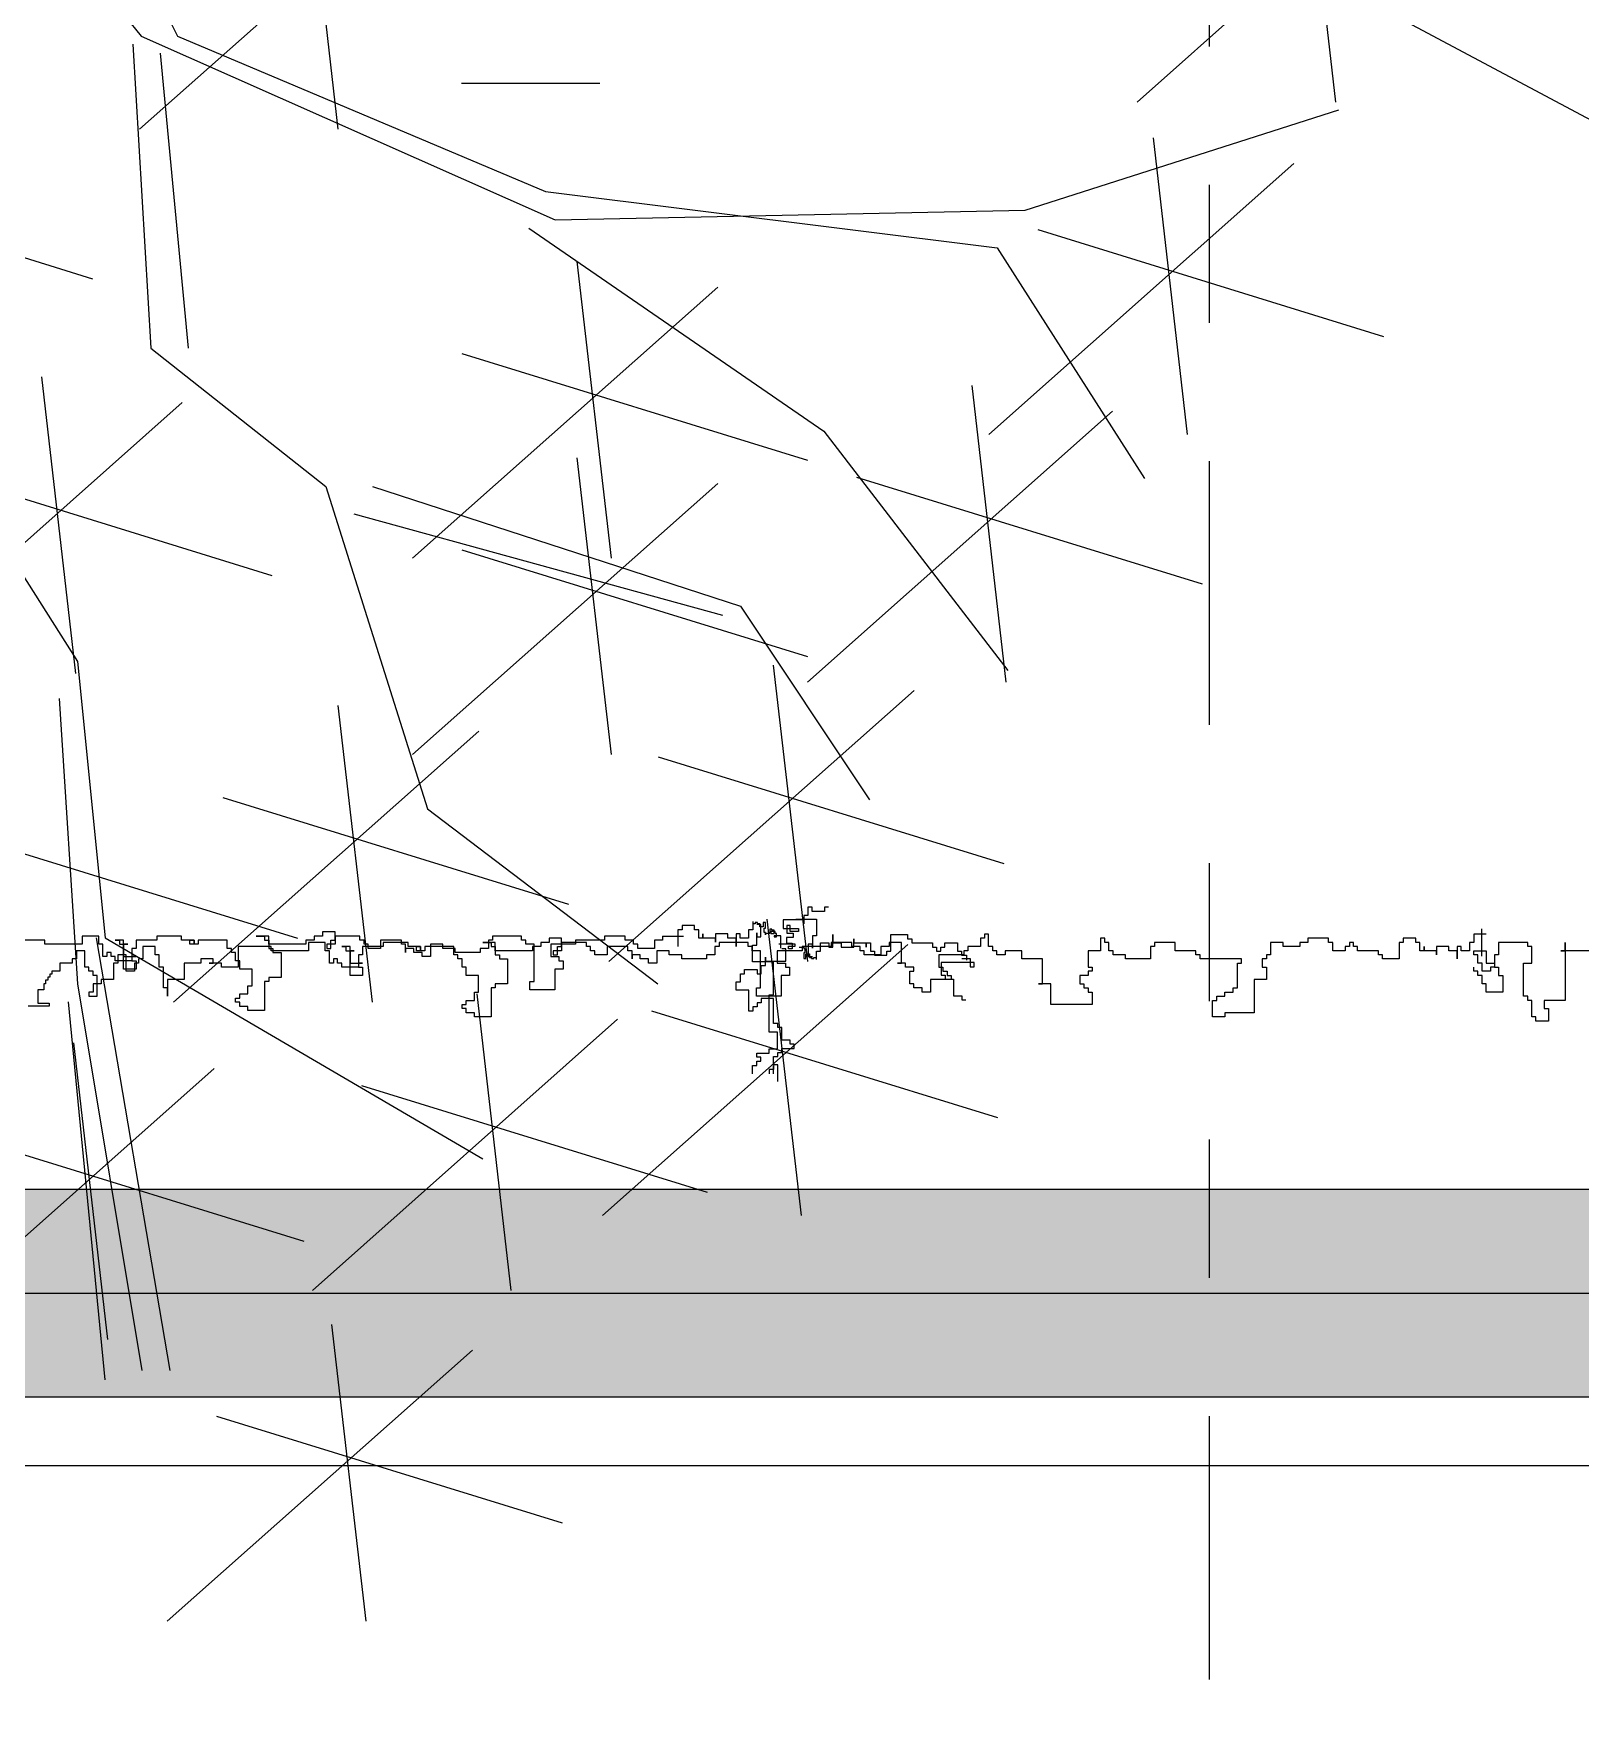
# Model space of a CAD drawing. Header units: metres. Extents: x -54 to 264, y -14 to 31.
# Drawn here: x 29.946 to 31.064, y -0.184 to 1.036 of the extents above; entities that cross this region are included whole.
import ezdxf
from ezdxf.enums import TextEntityAlignment as Align

# ---------------------------------------------------------------- set-up
doc = ezdxf.new("R2010")
doc.units = ezdxf.units.M
doc.header["$LTSCALE"] = 0.001
for name, pattern in [('CENTERX2', [101.6, 63.5, -12.7, 12.7, -12.7]), ('DIVIDEX2', [63.5, 25.4, -12.7, 0, -12.7, 0, -12.7]), ('HIDDENX2', [19.05, 12.7, -6.35])]:
    doc.linetypes.add(name, pattern=pattern)
doc.layers.get('0').update_dxf_attribs({"lineweight": 13, "true_color": 0x000000})
for name, color, linetype, lineweight, true_color in [('Jach-Anotaciones-Hatch-Lum100%', 7, 'Continuous', 13, 0x000000), ('Jach-Anotaciones-Hatch-Lum50%', 9, 'Continuous', 13, 0x808080), ('JACH-Anotaciones-Lineas-CORTE', 7, 'DIVIDEX2', 18, 0x000000), ('JACH-Anotaciones-Lineas-CORTE @ 0.075', 7, 'DIVIDEX2', 18, 0x000000), ('JACH-Anotaciones-Lineas-EJES', 7, 'CENTERX2', 9, 0x666666), ('JACH-Arq-Lineas-Piso', 7, 'Continuous', 13, 0x1a1a1a), ('JACH-Arq-Lineas-Proyeccion', 250, 'HIDDENX2', 13, 0x333333), ('JACH-ArqPaisaje-Vegetación', 7, 'Continuous', 13, 0x999999)]:
    doc.layers.add(name, color=color, linetype=linetype, lineweight=lineweight, true_color=true_color)
doc.styles.add('01c-Arial-JACH(3mm)', font='arial.ttf', dxfattribs={"height": 3})

# ---------------------------------------------------------------- blocks, each defined once
blk = doc.blocks.new('A$C686239C3')
at = {"linetype": 'Continuous'}
for p, q in [((0.0423, 3.4456), (0.0423, 3.4496)), ((0.0423, 3.4496), (0.0463, 3.4496)), ((0.0463, 3.4496), (0.0463, 3.4544)), ((0.0463, 3.4544), (0.0509, 3.4544)), ((0.0493, 3.4579), (0.0573, 3.4579)), ((0.0493, 3.4499), (0.0493, 3.4579)), ((0.0533, 3.4619), (0.0533, 3.4299)), ((0.0573, 3.4619), (0.0533, 3.4619)), ((0.0573, 3.4579), (0.0573, 3.4619)), ((0.0853, 3.4499), (0.0893, 3.4499)), ((0.0853, 3.4419), (0.0853, 3.4499)), ((0.0893, 3.4499), (0.0893, 3.4539)), ((0.0343, 3.4336), (0.0343, 3.4456)), ((0.0343, 3.4456), (0.0423, 3.4456)), ((0.0383, 3.4336), (0.0343, 3.4336)), ((0.0383, 3.4296), (0.0383, 3.4336)), ((0.0653, 3.4299), (0.0653, 3.4339)), ((0.0653, 3.4339), (0.0693, 3.4339)), ((0.0693, 3.4419), (0.0853, 3.4419)), ((0.0693, 3.4339), (0.0693, 3.4419)), ((0.0343, 3.4016), (0.0343, 3.4216)), ((0.0343, 3.4216), (0.0383, 3.4216)), ((0.0423, 3.4296), (0.0383, 3.4296)), ((0.0383, 3.4216), (0.0383, 3.4256)), ((0.0383, 3.4256), (0.0423, 3.4256)), ((0.0423, 3.4256), (0.0423, 3.4296)), ((0.0533, 3.4299), (0.0653, 3.4299)), ((0.0303, 3.3976), (0.0303, 3.4016)), ((0.0303, 3.4016), (0.0343, 3.4016)), ((0.0263, 3.3816), (0.0263, 3.3976)), ((0.0263, 3.3976), (0.0303, 3.3976)), ((0.0423, 3.3816), (0.0263, 3.3816)), ((0.0423, 3.3776), (0.0423, 3.3816)), ((0.0463, 3.3776), (0.0423, 3.3776)), ((0.0463, 3.3656), (0.0463, 3.3776)), ((0.0343, 3.3577), (0.0343, 3.3617)), ((0.0343, 3.3617), (0.0423, 3.3617)), ((0.0343, 3.3457), (0.0343, 3.3577)), ((0.0343, 3.3577), (0.0383, 3.3577)), ((0.0383, 3.3577), (0.0343, 3.3577)), ((0.0423, 3.3617), (0.0423, 3.3656)), ((0.0423, 3.3656), (0.0463, 3.3656)), ((0.0383, 3.3457), (0.0303, 3.3457)), ((0.0303, 3.3457), (0.0343, 3.3457)), ((0.0343, 3.3257), (0.0343, 3.3337)), ((0.0343, 3.3337), (0.0383, 3.3337)), ((0.0383, 3.3337), (0.0383, 3.3457)), ((0, 3.3215), (0, 3.3175)), ((0, 3.3175), (0.004, 3.3175)), ((0.004, 3.3175), (0.004, 3.3055)), ((0.0383, 3.3257), (0.0263, 3.3257)), ((0.0263, 3.3257), (0.0343, 3.3257)), ((0.0343, 3.3137), (0.0343, 3.3217)), ((0.0343, 3.3217), (0.0383, 3.3217)), ((0.0383, 3.3217), (0.0383, 3.3257)), ((0, 3.3055), (0, 3.3015)), ((0.004, 3.3055), (0, 3.3055)), ((0, 3.3015), (0.008, 3.3015)), ((0.008, 3.3015), (0.008, 3.2975)), ((0.0114, 3.2898), (0.0114, 3.3098)), ((0.0114, 3.3098), (0.0274, 3.3098)), ((0.0274, 3.3098), (0.0274, 3.3058)), ((0.0274, 3.3058), (0.0394, 3.3058)), ((0.0423, 3.3137), (0.0343, 3.3137)), ((0.0394, 3.3058), (0.0354, 3.3058)), ((0.0354, 3.3058), (0.0354, 3.3018)), ((0.0354, 3.3018), (0.0474, 3.3018)), ((0.0423, 3.3097), (0.0423, 3.3137)), ((0.0503, 3.3097), (0.0423, 3.3097)), ((0.045, 3.2996), (0.045, 3.3029)), ((0.045, 3.3029), (0.0483, 3.3029)), ((0.0474, 3.3018), (0.0474, 3.3058)), ((0.0483, 3.3072), (0.0483, 3.3093)), ((0.0493, 3.3072), (0.0483, 3.3072)), ((0.0483, 3.3029), (0.0483, 3.305)), ((0.0483, 3.305), (0.0493, 3.305)), ((0.0493, 3.305), (0.0493, 3.3072)), ((0.008, 3.2975), (0.016, 3.2975)), ((0.012, 3.2975), (0.012, 3.2776)), ((0.016, 3.2975), (0.012, 3.2975)), ((0.0205, 3.2776), (0.0205, 3.2924)), ((0.0205, 3.2924), (0.0235, 3.2924)), ((0.0235, 3.2924), (0.0235, 3.2844)), ((0.0251, 3.2813), (0.0251, 3.2874)), ((0.0251, 3.2874), (0.0291, 3.2874)), ((0.0291, 3.2874), (0.0291, 3.281)), ((0.0346, 3.281), (0.0346, 3.2865)), ((0.0346, 3.2865), (0.0401, 3.2865)), ((0.0375, 3.2892), (0.0356, 3.2892)), ((0.0356, 3.2892), (0.0356, 3.2735)), ((0.0386, 3.2975), (0.0375, 3.2975)), ((0.0375, 3.2975), (0.0397, 3.2975)), ((0.0375, 3.2827), (0.0375, 3.2892)), ((0.0386, 3.2932), (0.0386, 3.2975)), ((0.0397, 3.2975), (0.0397, 3.2986)), ((0.0397, 3.2986), (0.044, 3.2986)), ((0.0401, 3.2865), (0.0401, 3.2827)), ((0.044, 3.2986), (0.044, 3.2975)), ((0.044, 3.2975), (0.0493, 3.2975)), ((0.0493, 3.2996), (0.045, 3.2996)), ((0.0493, 3.2975), (0.0493, 3.2996)), ((0.132, 3.2884), (0.132, 3.2844)), ((0.136, 3.2884), (0.132, 3.2884)), ((0.136, 3.2764), (0.136, 3.2884)), ((0.012, 3.2776), (0.0205, 3.2776)), ((0.0235, 3.2844), (0.0177, 3.2844)), ((0.0177, 3.2844), (0.0177, 3.2813)), ((0.0177, 3.2813), (0.0251, 3.2813)), ((0.0254, 3.2691), (0.0222, 3.2691)), ((0.0222, 3.2691), (0.0222, 3.2669)), ((0.0254, 3.2701), (0.0233, 3.2701)), ((0.0233, 3.2701), (0.0233, 3.2658)), ((0.0286, 3.2712), (0.0254, 3.2712)), ((0.0254, 3.2712), (0.0254, 3.2701)), ((0.0254, 3.2658), (0.0254, 3.2691)), ((0.0393, 3.2755), (0.0275, 3.2755)), ((0.0275, 3.2755), (0.0275, 3.2691)), ((0.0275, 3.2691), (0.0286, 3.2691)), ((0.0286, 3.2691), (0.0286, 3.2712)), ((0.0291, 3.281), (0.0346, 3.281)), ((0.0401, 3.2827), (0.0375, 3.2827)), ((0.04, 3.2804), (0.04, 3.2764)), ((0.052, 3.2804), (0.04, 3.2804)), ((0.052, 3.2605), (0.052, 3.2804)), ((0.088, 3.2684), (0.088, 3.2565)), ((0.112, 3.2684), (0.088, 3.2684)), ((0.112, 3.2724), (0.112, 3.2684)), ((0.116, 3.2724), (0.112, 3.2724)), ((0.116, 3.2764), (0.116, 3.2724)), ((0.128, 3.2764), (0.116, 3.2764)), ((0.1365, 3.2722), (0.1205, 3.2722)), ((0.1205, 3.2722), (0.1205, 3.2642)), ((0.128, 3.2844), (0.128, 3.2764)), ((0.132, 3.2844), (0.128, 3.2844)), ((0.1399, 3.2764), (0.136, 3.2764)), ((0.1365, 3.2642), (0.1365, 3.2722)), ((0.1399, 3.2724), (0.1399, 3.2764)), ((0.1439, 3.2724), (0.1399, 3.2724)), ((0.1439, 3.2684), (0.1439, 3.2724)), ((0.1519, 3.2684), (0.1439, 3.2684)), ((0.1519, 3.2724), (0.1519, 3.2684)), ((0.1679, 3.2724), (0.1519, 3.2724)), ((0.02, 3.2605), (0.0147, 3.2605)), ((0.0147, 3.2605), (0.0147, 3.2583)), ((0.0147, 3.2583), (0.019, 3.2583)), ((0.0158, 3.253), (0.0147, 3.253)), ((0.0147, 3.253), (0.0147, 3.2508)), ((0.019, 3.2551), (0.0158, 3.2551)), ((0.0158, 3.2551), (0.0158, 3.253)), ((0.0286, 3.2562), (0.0166, 3.2562)), ((0.0166, 3.2562), (0.0166, 3.2522)), ((0.019, 3.2583), (0.019, 3.2551)), ((0.02, 3.2594), (0.02, 3.2605)), ((0.0243, 3.2594), (0.02, 3.2594)), ((0.0222, 3.2669), (0.0211, 3.2669)), ((0.0211, 3.2669), (0.0211, 3.2648)), ((0.0211, 3.2648), (0.0254, 3.2648)), ((0.0233, 3.2658), (0.0254, 3.2658)), ((0.0265, 3.2605), (0.0243, 3.2605)), ((0.0243, 3.2605), (0.0243, 3.2594)), ((0.0366, 3.2522), (0.0246, 3.2522)), ((0.0246, 3.2522), (0.0286, 3.2522)), ((0.0254, 3.2648), (0.0254, 3.2605)), ((0.0254, 3.2605), (0.0265, 3.2605)), ((0.0286, 3.2522), (0.0286, 3.2562)), ((0.0366, 3.2482), (0.0366, 3.2522)), ((0.048, 3.2605), (0.052, 3.2605)), ((0.056, 3.2605), (0.048, 3.2605)), ((0.0526, 3.2682), (0.0526, 3.2482)), ((0.0845, 3.2682), (0.0526, 3.2682)), ((0.056, 3.2565), (0.056, 3.2605)), ((0.064, 3.2565), (0.056, 3.2565)), ((0.06, 3.2525), (0.064, 3.2525)), ((0.06, 3.2405), (0.06, 3.2525)), ((0.064, 3.2525), (0.064, 3.2565)), ((0.0845, 3.2642), (0.0845, 3.2682)), ((0.1205, 3.2642), (0.0845, 3.2642)), ((0.088, 3.2565), (0.092, 3.2565)), ((0.092, 3.2565), (0.092, 3.2525)), ((0.092, 3.2525), (0.096, 3.2525)), ((0.096, 3.2525), (0.096, 3.2485)), ((0.1405, 3.2642), (0.1365, 3.2642)), ((0.1405, 3.2522), (0.1405, 3.2642)), ((0.1445, 3.2522), (0.1405, 3.2522)), ((0.1485, 3.2562), (0.1445, 3.2562)), ((0.1445, 3.2562), (0.1445, 3.2522)), ((0.1485, 3.2522), (0.1485, 3.2562)), ((0.1525, 3.2522), (0.1485, 3.2522)), ((0.1605, 3.2682), (0.1525, 3.2682)), ((0.1525, 3.2682), (0.1565, 3.2682)), ((0.1525, 3.2482), (0.1525, 3.2522)), ((0.1565, 3.2682), (0.1565, 3.2642)), ((0.1565, 3.2642), (0.1605, 3.2642)), ((0.0137, 3.2483), (0.0217, 3.2483)), ((0.0147, 3.2508), (0.0158, 3.2508)), ((0.0158, 3.2508), (0.0158, 3.2487)), ((0.0217, 3.2483), (0.0217, 3.2443)), ((0.0217, 3.2443), (0.0297, 3.2443)), ((0.0297, 3.2363), (0.0257, 3.2363)), ((0.0257, 3.2363), (0.0257, 3.2323)), ((0.0297, 3.2443), (0.0297, 3.2363)), ((0.0526, 3.2482), (0.0366, 3.2482)), ((0.064, 3.2405), (0.06, 3.2405)), ((0.064, 3.2365), (0.064, 3.2405)), ((0.072, 3.2365), (0.064, 3.2365)), ((0.072, 3.2325), (0.072, 3.2365)), ((0.08, 3.2445), (0.08, 3.2325)), ((0.1, 3.2445), (0.08, 3.2445)), ((0.096, 3.2485), (0.1, 3.2485)), ((0.1, 3.2485), (0.1, 3.2445)), ((0.1605, 3.2482), (0.1525, 3.2482)), ((0.0257, 3.2323), (0.0377, 3.2323)), ((0.0297, 3.2243), (0.0257, 3.2243)), ((0.0257, 3.2243), (0.0257, 3.2123)), ((0.0377, 3.2323), (0.0297, 3.2323)), ((0.0297, 3.2323), (0.0297, 3.2243)), ((0.08, 3.2325), (0.072, 3.2325)), ((0.0257, 3.2123), (0.0337, 3.2123)), ((0.0337, 3.2123), (0.0297, 3.2123)), ((0.0297, 3.2123), (0.0297, 3.2003)), ((0.0217, 3.1923), (0.0177, 3.1923)), ((0.0177, 3.1923), (0.0177, 3.1803)), ((0.0297, 3.1963), (0.0217, 3.1963)), ((0.0217, 3.1963), (0.0217, 3.1923)), ((0.0297, 3.2003), (0.0257, 3.2003)), ((0.0257, 3.2003), (0.0297, 3.2003)), ((0.0297, 3.2003), (0.0297, 3.1963)), ((0.0177, 3.1803), (0.0217, 3.1803)), ((0.0217, 3.1803), (0.0217, 3.1763)), ((0.0217, 3.1763), (0.0377, 3.1763)), ((0.0277, 3.1615), (0.0277, 3.1815)), ((0.0277, 3.1615), (0.0317, 3.1615)), ((0.0317, 3.1615), (0.0317, 3.1535)), ((0.0317, 3.1535), (0.0397, 3.1535)), ((0.0397, 3.1535), (0.0397, 3.1375)), ((0.0277, 3.1255), (0.0277, 3.1055)), ((0.0317, 3.1255), (0.0277, 3.1255)), ((0.0317, 3.1335), (0.0317, 3.1255)), ((0.0357, 3.1335), (0.0317, 3.1335)), ((0.0357, 3.1375), (0.0357, 3.1335)), ((0.0397, 3.1375), (0.0357, 3.1375)), ((0.0277, 3.1055), (0.0317, 3.1055)), ((0.0317, 3.1055), (0.0317, 3.0775)), ((0.0317, 3.0775), (0.0357, 3.0775)), ((0.0357, 3.0775), (0.0357, 3.0536)), ((0.0476, 3.0616), (0.0516, 3.0616)), ((0.0476, 3.0536), (0.0476, 3.0616)), ((0.0516, 3.0656), (0.0596, 3.0656)), ((0.0516, 3.0616), (0.0516, 3.0656)), ((0.0596, 3.0656), (0.0596, 3.0576)), ((0.0596, 3.0576), (0.0796, 3.0576)), ((0.0796, 3.0576), (0.0796, 3.0336)), ((0.0357, 3.0536), (0.0476, 3.0536)), ((0.0277, 3.0256), (0.0277, 2.9976)), ((0.0317, 3.0256), (0.0277, 3.0256)), ((0.0317, 3.0296), (0.0317, 3.0256)), ((0.0357, 3.0296), (0.0317, 3.0296)), ((0.0357, 3.0376), (0.0357, 3.0296)), ((0.0716, 3.0376), (0.0357, 3.0376)), ((0.0716, 3.0336), (0.0716, 3.0376)), ((0.0796, 3.0336), (0.0716, 3.0336)), ((0.0277, 2.9976), (0.0317, 2.9976)), ((0.0317, 2.9976), (0.0317, 2.9936)), ((0.0317, 2.9936), (0.0397, 2.9936)), ((0.0397, 2.9936), (0.0397, 2.9856)), ((0.0397, 2.9856), (0.0437, 2.9856)), ((0.0437, 2.9856), (0.0437, 2.9616)), ((0.0397, 2.9616), (0.0397, 2.9496)), ((0.0437, 2.9616), (0.0397, 2.9616)), ((0.0357, 2.9496), (0.0357, 2.9376)), ((0.0397, 2.9496), (0.0357, 2.9496)), ((0.0357, 2.9376), (0.0476, 2.9376)), ((0.0437, 2.9297), (0.0437, 2.9217)), ((0.0476, 2.9297), (0.0437, 2.9297)), ((0.0476, 2.9376), (0.0476, 2.9297)), ((0.0357, 2.9137), (0.0357, 2.9097)), ((0.0437, 2.9137), (0.0357, 2.9137)), ((0.0437, 2.9217), (0.0397, 2.9217)), ((0.0397, 2.9217), (0.0397, 2.9137)), ((0.0397, 2.9137), (0.0437, 2.9137)), ((0.0317, 2.9097), (0.0317, 2.8897)), ((0.0357, 2.9097), (0.0317, 2.9097)), ((0.0317, 2.8897), (0.0397, 2.8897)), ((0.0397, 2.8897), (0.0397, 2.8777)), ((0.0277, 2.8697), (0.0277, 2.8457)), ((0.0317, 2.8697), (0.0277, 2.8697)), ((0.0317, 2.8737), (0.0317, 2.8697)), ((0.0357, 2.8737), (0.0317, 2.8737)), ((0.0357, 2.8777), (0.0357, 2.8737)), ((0.0397, 2.8777), (0.0357, 2.8777)), ((0.0237, 2.8457), (0.0237, 2.8337)), ((0.0317, 2.8457), (0.0237, 2.8457)), ((0.0277, 2.8457), (0.0357, 2.8457)), ((0.0317, 2.8417), (0.0317, 2.8457)), ((0.0357, 2.8457), (0.0357, 2.8377)), ((0.0237, 2.8337), (0.0277, 2.8337)), ((0.0277, 2.8337), (0.0277, 2.8257)), ((0.0397, 2.8417), (0.0317, 2.8417)), ((0.0357, 2.8377), (0.0397, 2.8377)), ((0.0397, 2.8377), (0.0397, 2.8417)), ((0.0277, 2.8257), (0.0317, 2.8257)), ((0.0317, 2.8257), (0.0317, 2.8177)), ((0.0317, 2.8177), (0.0357, 2.8177)), ((0.0357, 2.8177), (0.0357, 2.7818)), ((0.0277, 2.7818), (0.0277, 2.7698)), ((0.0357, 2.7818), (0.0277, 2.7818)), ((0.0317, 2.7818), (0.0397, 2.7818)), ((0.0317, 2.7778), (0.0317, 2.7818)), ((0.0397, 2.7858), (0.0437, 2.7858)), ((0.0397, 2.7818), (0.0397, 2.7858)), ((0.0437, 2.7938), (0.0676, 2.7938)), ((0.0437, 2.7858), (0.0437, 2.7938)), ((0.0676, 2.7938), (0.0676, 2.7818)), ((0.0676, 2.7818), (0.0716, 2.7818)), ((0.0716, 2.7818), (0.0716, 2.7778)), ((0.0277, 2.7778), (0.0317, 2.7778)), ((0.0277, 2.7698), (0.0277, 2.7778)), ((0.0596, 2.7658), (0.0596, 2.7538)), ((0.0756, 2.7658), (0.0596, 2.7658)), ((0.0716, 2.7778), (0.0995, 2.7778)), ((0.0756, 2.7618), (0.0756, 2.7658)), ((0.0995, 2.7778), (0.0995, 2.7618)), ((0.0437, 2.7498), (0.0437, 2.7458)), ((0.0516, 2.7498), (0.0437, 2.7498)), ((0.0516, 2.7538), (0.0516, 2.7498)), ((0.0596, 2.7538), (0.0516, 2.7538)), ((0.0836, 2.7618), (0.0756, 2.7618)), ((0.0836, 2.7538), (0.0836, 2.7618)), ((0.0875, 2.7538), (0.0836, 2.7538)), ((0.0875, 2.7498), (0.0875, 2.7538)), ((0.0915, 2.7498), (0.0875, 2.7498)), ((0.0915, 2.7538), (0.0915, 2.7498)), ((0.0955, 2.7538), (0.0915, 2.7538)), ((0.0955, 2.7618), (0.0955, 2.7538)), ((0.0995, 2.7618), (0.0955, 2.7618)), ((0.0317, 2.7418), (0.0317, 2.7138)), ((0.0397, 2.7418), (0.0317, 2.7418)), ((0.0397, 2.7458), (0.0397, 2.7418)), ((0.0437, 2.7458), (0.0397, 2.7458)), ((0.0317, 2.7138), (0.0357, 2.7138)), ((0.0317, 2.7098), (0.0317, 2.7058)), ((0.0357, 2.7098), (0.0317, 2.7098)), ((0.0317, 2.7098), (0.0357, 2.7098)), ((0.0317, 2.7058), (0.0317, 2.7098)), ((0.0317, 2.7058), (0.0317, 2.6978)), ((0.0357, 2.7058), (0.0317, 2.7058)), ((0.0357, 2.7138), (0.0357, 2.7098)), ((0.0357, 2.7098), (0.0357, 2.7058)), ((0.0277, 2.6978), (0.0277, 2.6739)), ((0.0317, 2.6978), (0.0277, 2.6978)), ((0.0277, 2.6739), (0.0317, 2.6739)), ((0.0317, 2.6739), (0.0317, 2.6539)), ((0.0317, 2.6539), (0.0397, 2.6539)), ((0.0397, 2.6539), (0.0397, 2.6499)), ((0.0476, 2.6539), (0.0476, 2.6499)), ((0.0476, 2.6499), (0.0476, 2.6539)), ((0.0516, 2.6539), (0.0596, 2.6539)), ((0.0516, 2.6499), (0.0516, 2.6539)), ((0.0596, 2.6539), (0.0596, 2.6419)), ((0.0317, 2.6419), (0.0317, 2.6339)), ((0.0357, 2.6419), (0.0317, 2.6419)), ((0.0317, 2.6379), (0.0357, 2.6379)), ((0.0317, 2.6339), (0.0317, 2.6379)), ((0.0357, 2.6459), (0.0357, 2.6419)), ((0.0357, 2.6419), (0.0357, 2.6459)), ((0.0357, 2.6419), (0.0476, 2.6419)), ((0.0357, 2.6379), (0.0357, 2.6419)), ((0.0516, 2.6419), (0.0357, 2.6419)), ((0.0397, 2.6499), (0.0476, 2.6499)), ((0.0476, 2.6499), (0.0516, 2.6499)), ((0.0476, 2.6419), (0.0476, 2.6499)), ((0.0476, 2.6499), (0.0516, 2.6499)), ((0.0516, 2.6499), (0.0516, 2.6419)), ((0.0516, 2.6419), (0.0516, 2.6339)), ((0.0596, 2.6419), (0.0516, 2.6419)), ((0.0357, 2.6219), (0.0357, 2.6179)), ((0.0476, 2.6219), (0.0357, 2.6219)), ((0.0437, 2.6299), (0.0437, 2.6259)), ((0.0476, 2.6299), (0.0437, 2.6299)), ((0.0437, 2.6259), (0.0476, 2.6259)), ((0.0476, 2.6339), (0.0476, 2.6299)), ((0.0516, 2.6339), (0.0476, 2.6339)), ((0.0476, 2.6259), (0.0476, 2.6219)), ((0.0277, 2.6179), (0.0277, 2.6019)), ((0.0357, 2.6179), (0.0277, 2.6179)), ((0.0277, 2.6019), (0.0357, 2.6019)), ((0.0357, 2.6019), (0.0357, 2.5659)), ((0.0317, 2.5659), (0.0317, 2.534)), ((0.0357, 2.5659), (0.0317, 2.5659)), ((0.0357, 1.5187), (0.0357, 1.4908)), ((0.0277, 1.4948), (0.0836, 1.4948)), ((0.0357, 1.4948), (0.0277, 1.4948)), ((0.0357, 1.4908), (0.0357, 1.4948)), ((0.0836, 1.4948), (0.0836, 1.4748)), ((0.0836, 1.4748), (0.0915, 1.4748)), ((0.0915, 1.4788), (0.1035, 1.4788)), ((0.0915, 1.4748), (0.0915, 1.4788)), ((0.0995, 1.4668), (0.0995, 1.4628)), ((0.1035, 1.4668), (0.0995, 1.4668)), ((0.1035, 1.4788), (0.1035, 1.4668)), ((0.0277, 1.4588), (0.0277, 1.4308)), ((0.0317, 1.4588), (0.0277, 1.4588)), ((0.0317, 1.4628), (0.0317, 1.4588)), ((0.0476, 1.4628), (0.0317, 1.4628)), ((0.0476, 1.4548), (0.0476, 1.4628)), ((0.0796, 1.4548), (0.0476, 1.4548)), ((0.0796, 1.4588), (0.0796, 1.4548)), ((0.0836, 1.4588), (0.0796, 1.4588)), ((0.0836, 1.4628), (0.0836, 1.4588)), ((0.0995, 1.4628), (0.0836, 1.4628)), ((0.0596, 1.4348), (0.0756, 1.4348)), ((0.0596, 1.4308), (0.0596, 1.4348)), ((0.0756, 1.4348), (0.0756, 1.4188)), ((0.0197, 1.4188), (0.0197, 1.4068)), ((0.0277, 1.4308), (0.0397, 1.4308)), ((0.0357, 1.4188), (0.0476, 1.4188)), ((0.0357, 1.4068), (0.0357, 1.4188)), ((0.0397, 1.4308), (0.0397, 1.4268)), ((0.0397, 1.4268), (0.0516, 1.4268)), ((0.0476, 1.4268), (0.0516, 1.4268)), ((0.0476, 1.4188), (0.0476, 1.4268)), ((0.0476, 1.4148), (0.0476, 1.4108)), ((0.0556, 1.4148), (0.0476, 1.4148)), ((0.0516, 1.4308), (0.0596, 1.4308)), ((0.0516, 1.4268), (0.0516, 1.4308)), ((0.0516, 1.4268), (0.0516, 1.4228)), ((0.0516, 1.4228), (0.0556, 1.4228)), ((0.0556, 1.4228), (0.0556, 1.4148)), ((0.0596, 1.4148), (0.0596, 1.4108)), ((0.0676, 1.4148), (0.0596, 1.4148)), ((0.0676, 1.4188), (0.0676, 1.4148)), ((0.0756, 1.4188), (0.0676, 1.4188)), ((0.0148, 1.4143), (0.0411, 1.4143)), ((0.0197, 1.4068), (0.0277, 1.4068)), ((0.0277, 1.4068), (0.0277, 1.4028)), ((0.0277, 1.4028), (0.0357, 1.4028)), ((0.0397, 1.4068), (0.0357, 1.4068)), ((0.0357, 1.4028), (0.0357, 1.3948)), ((0.0397, 1.4108), (0.0397, 1.4068)), ((0.0476, 1.4108), (0.0397, 1.4108)), ((0.0556, 1.4068), (0.0516, 1.4068)), ((0.0556, 1.4108), (0.0556, 1.4068)), ((0.0596, 1.4108), (0.0556, 1.4108)), ((0.0357, 1.3948), (0.0317, 1.3948)), ((0.0317, 1.3948), (0.0317, 1.3908)), ((0.0317, 1.3908), (0.0437, 1.3908)), ((0.0357, 1.3828), (0.0317, 1.3828)), ((0.0317, 1.3828), (0.0317, 1.3709)), ((0.0437, 1.3908), (0.0357, 1.3908)), ((0.0357, 1.3908), (0.0357, 1.3828)), ((0.0317, 1.3709), (0.0397, 1.3709)), ((0.0397, 1.3709), (0.0357, 1.3709)), ((0.0357, 1.3709), (0.0357, 1.3589)), ((0.0277, 1.3509), (0.0237, 1.3509)), ((0.0237, 1.3509), (0.0237, 1.3389)), ((0.0357, 1.3549), (0.0277, 1.3549)), ((0.0277, 1.3549), (0.0277, 1.3509)), ((0.0357, 1.3589), (0.0317, 1.3589)), ((0.0317, 1.3589), (0.0357, 1.3589)), ((0.0357, 1.3589), (0.0357, 1.3549)), ((0.0237, 1.3389), (0.0277, 1.3389)), ((0.0277, 1.3389), (0.0277, 1.3349)), ((0.0277, 1.3349), (0.0437, 1.3349)), ((0.0437, 1.3349), (0.0437, 1.3189)), ((0.0437, 1.3189), (0.0397, 1.3189)), ((0.0397, 1.3189), (0.0397, 1.3149)), ((0.0397, 1.3149), (0.0357, 1.3149)), ((0.0357, 1.3149), (0.0357, 1.2949)), ((0.0317, 1.2909), (0.0277, 1.2909)), ((0.0277, 1.2909), (0.0277, 1.2869)), ((0.0277, 1.2869), (0.0317, 1.2869)), ((0.0357, 1.2949), (0.0317, 1.2949)), ((0.0317, 1.2949), (0.0317, 1.2909)), ((0.0317, 1.2869), (0.0317, 1.2829)), ((0.0357, 1.2709), (0.0277, 1.2709)), ((0.0277, 1.2709), (0.0277, 1.2669)), ((0.0317, 1.2829), (0.0357, 1.2829)), ((0.0357, 1.2829), (0.0357, 1.2709)), ((0.0277, 1.2669), (0.0237, 1.2669)), ((0.0237, 1.2669), (0.0237, 1.247)), ((0.0237, 1.247), (0.0277, 1.247)), ((0.0277, 1.247), (0.0277, 1.239)), ((0.0277, 1.239), (0.0317, 1.239)), ((0.0317, 1.239), (0.0317, 1.223)), ((0.0317, 1.223), (0.0277, 1.223)), ((0.0277, 1.223), (0.0277, 1.211)), ((0.0277, 1.211), (0.0397, 1.211)), ((0.0397, 1.211), (0.0397, 1.207)), ((0.0397, 1.207), (0.0437, 1.207)), ((0.0437, 1.207), (0.0437, 1.203)), ((0.0516, 1.203), (0.0516, 1.207)), ((0.0516, 1.207), (0.0636, 1.207)), ((0.0636, 1.207), (0.0636, 1.195)), ((0.0437, 1.203), (0.0516, 1.203)), ((0.0636, 1.195), (0.0955, 1.195)), ((0.0955, 1.195), (0.0955, 1.167)), ((0.0476, 1.183), (0.0437, 1.183)), ((0.0437, 1.183), (0.0437, 1.143)), ((0.0476, 1.179), (0.0476, 1.183)), ((0.0716, 1.179), (0.0476, 1.179)), ((0.0716, 1.175), (0.0716, 1.179)), ((0.0756, 1.175), (0.0716, 1.175)), ((0.0756, 1.167), (0.0756, 1.175)), ((0.0796, 1.167), (0.0756, 1.167)), ((0.0796, 1.159), (0.0796, 1.167)), ((0.0836, 1.159), (0.0796, 1.159)), ((0.0836, 1.155), (0.0836, 1.159)), ((0.0995, 1.155), (0.0836, 1.155)), ((0.0955, 1.167), (0.0995, 1.167)), ((0.0995, 1.167), (0.0995, 1.155)), ((0.0397, 1.139), (0.0357, 1.139)), ((0.0357, 1.139), (0.0357, 1.119)), ((0.0437, 1.143), (0.0397, 1.143)), ((0.0397, 1.143), (0.0397, 1.139)), ((0.0357, 1.119), (0.0277, 1.119)), ((0.0277, 1.119), (0.0277, 1.0991)), ((0.0277, 1.0991), (0.0317, 1.0991)), ((0.0317, 1.0991), (0.0317, 1.0951)), ((0.0317, 1.0951), (0.0437, 1.0951)), ((0.0437, 1.0951), (0.0437, 1.0711)), ((0.0397, 1.0591), (0.0357, 1.0591)), ((0.0357, 1.0591), (0.0357, 1.0551)), ((0.0437, 1.0711), (0.0397, 1.0711)), ((0.0397, 1.0711), (0.0397, 1.0591)), ((0.0277, 1.0511), (0.0237, 1.0511)), ((0.0237, 1.0511), (0.0237, 1.0471)), ((0.0237, 1.0471), (0.0357, 1.0471)), ((0.0357, 1.0551), (0.0277, 1.0551)), ((0.0277, 1.0551), (0.0277, 1.0511)), ((0.0357, 1.0471), (0.0357, 1.0351)), ((0.0357, 1.0351), (0.0516, 1.0351)), ((0.0516, 1.0351), (0.0516, 1.0391)), ((0.0516, 1.0391), (0.0556, 1.0391)), ((0.0556, 1.0391), (0.0556, 1.0351)), ((0.0556, 1.0351), (0.0596, 1.0351)), ((0.0596, 1.0351), (0.0596, 1.0271)), ((0.0596, 1.0271), (0.0676, 1.0271)), ((0.0676, 1.0271), (0.0676, 1.0311)), ((0.0676, 1.0311), (0.0716, 1.0311)), ((0.0716, 1.0311), (0.0716, 1.0351)), ((0.0716, 1.0351), (0.0756, 1.0351)), ((0.0756, 1.0351), (0.0756, 1.0391)), ((0.0756, 1.0391), (0.0875, 1.0391)), ((0.0875, 1.0391), (0.0875, 0.9991)), ((0.0875, 0.9991), (0.0676, 0.9991)), ((0.0676, 0.9991), (0.0676, 0.9872)), ((0.0676, 0.9911), (0.0437, 0.9911)), ((0.0437, 0.9911), (0.0437, 0.9712)), ((0.0676, 0.9872), (0.0676, 0.9911)), ((0.0437, 0.9712), (0.0357, 0.9712)), ((0.0357, 0.9712), (0.0357, 0.9552)), ((0.0357, 0.9432), (0.0317, 0.9432)), ((0.0317, 0.9432), (0.0317, 0.9392)), ((0.0357, 0.9552), (0.0397, 0.9552)), ((0.0397, 0.9472), (0.0357, 0.9472)), ((0.0357, 0.9472), (0.0357, 0.9432)), ((0.0397, 0.9552), (0.0397, 0.9472)), ((0.0317, 0.9392), (0.0197, 0.9392)), ((0.0197, 0.9392), (0.0197, 0.9352)), ((0.0197, 0.9352), (0.0237, 0.9352)), ((0.0237, 0.9352), (0.0237, 0.9312)), ((0.0237, 0.9312), (0.0317, 0.9312)), ((0.0317, 0.9312), (0.0317, 0.9192)), ((0.0317, 0.9192), (0.0357, 0.9192)), ((0.0357, 0.9192), (0.0357, 0.9152)), ((0.0357, 0.9152), (0.0397, 0.9152)), ((0.0397, 0.9152), (0.0397, 0.8912)), ((0.0516, 0.8912), (0.0516, 0.8952)), ((0.0516, 0.8952), (0.0556, 0.8952)), ((0.0556, 0.8952), (0.0556, 0.8992)), ((0.0556, 0.8992), (0.0596, 0.8992)), ((0.0596, 0.8992), (0.0596, 0.9032)), ((0.0596, 0.9032), (0.0636, 0.9032)), ((0.0636, 0.9032), (0.0636, 0.8832)), ((0.0397, 0.8912), (0.0516, 0.8912)), ((0.0636, 0.8832), (0.0756, 0.8832)), ((0.0756, 0.8832), (0.0756, 0.8752)), ((0.0556, 0.8672), (0.0516, 0.8672)), ((0.0516, 0.8672), (0.0516, 0.8592)), ((0.0556, 0.8632), (0.0556, 0.8672)), ((0.0676, 0.8632), (0.0556, 0.8632)), ((0.0716, 0.8672), (0.0676, 0.8672)), ((0.0676, 0.8672), (0.0676, 0.8632)), ((0.0756, 0.8752), (0.0716, 0.8752)), ((0.0716, 0.8752), (0.0716, 0.8672)), ((0.0476, 0.8553), (0.0277, 0.8553)), ((0.0277, 0.8553), (0.0277, 0.8433)), ((0.0516, 0.8592), (0.0476, 0.8592)), ((0.0476, 0.8592), (0.0476, 0.8513)), ((0.0476, 0.8513), (0.0476, 0.8553)), ((0.0277, 0.8433), (0.0317, 0.8433)), ((0.0317, 0.8433), (0.0317, 0.8353)), ((0.0317, 0.8353), (0.0397, 0.8353)), ((0.0397, 0.8353), (0.0397, 0.8193)), ((0.0357, 0.8153), (0.0317, 0.8153)), ((0.0317, 0.8153), (0.0317, 0.8073)), ((0.0397, 0.8193), (0.0357, 0.8193)), ((0.0357, 0.8193), (0.0357, 0.8153)), ((0.0317, 0.8073), (0.0277, 0.8073)), ((0.0277, 0.8073), (0.0277, 0.7873)), ((0.0277, 0.7873), (0.0317, 0.7873)), ((0.0317, 0.7873), (0.0317, 0.7593)), ((0.0317, 0.7593), (0.0357, 0.7593)), ((0.0357, 0.7593), (0.0357, 0.7353)), ((0.0357, 0.7353), (0.0476, 0.7353)), ((0.0476, 0.7353), (0.0476, 0.7433)), ((0.0476, 0.7433), (0.0516, 0.7433)), ((0.0516, 0.7433), (0.0516, 0.7473)), ((0.0516, 0.7473), (0.0596, 0.7473)), ((0.0596, 0.7473), (0.0596, 0.7393)), ((0.0596, 0.7393), (0.0796, 0.7393)), ((0.0796, 0.7393), (0.0796, 0.7154)), ((0.0716, 0.7194), (0.0357, 0.7194)), ((0.0357, 0.7194), (0.0357, 0.7114)), ((0.0716, 0.7154), (0.0716, 0.7194)), ((0.0317, 0.7074), (0.0277, 0.7074)), ((0.0277, 0.7074), (0.0277, 0.6794)), ((0.0357, 0.7114), (0.0317, 0.7114)), ((0.0317, 0.7114), (0.0317, 0.7074)), ((0.0796, 0.7154), (0.0716, 0.7154)), ((0.0277, 0.6794), (0.0317, 0.6794)), ((0.0317, 0.6794), (0.0317, 0.6754)), ((0.0317, 0.6754), (0.0397, 0.6754)), ((0.0397, 0.6754), (0.0397, 0.6674)), ((0.0397, 0.6674), (0.0437, 0.6674)), ((0.0437, 0.6674), (0.0437, 0.6434)), ((0.0437, 0.6434), (0.0397, 0.6434)), ((0.0397, 0.6434), (0.0397, 0.6314)), ((0.0397, 0.6314), (0.0357, 0.6314)), ((0.0357, 0.6314), (0.0357, 0.6194)), ((0.0357, 0.6194), (0.0476, 0.6194)), ((0.0476, 0.6194), (0.0476, 0.6114)), ((0.0437, 0.6034), (0.0397, 0.6034)), ((0.0397, 0.6034), (0.0397, 0.5955)), ((0.0476, 0.6114), (0.0437, 0.6114)), ((0.0437, 0.6114), (0.0437, 0.6034)), ((0.0357, 0.5915), (0.0317, 0.5915)), ((0.0317, 0.5915), (0.0317, 0.5715)), ((0.0437, 0.5955), (0.0357, 0.5955)), ((0.0357, 0.5955), (0.0357, 0.5915)), ((0.0397, 0.5955), (0.0437, 0.5955)), ((0.0317, 0.5715), (0.0397, 0.5715)), ((0.0397, 0.5715), (0.0397, 0.5595)), ((0.0357, 0.5555), (0.0317, 0.5555)), ((0.0317, 0.5555), (0.0317, 0.5515)), ((0.0397, 0.5595), (0.0357, 0.5595)), ((0.0357, 0.5595), (0.0357, 0.5555)), ((0.0317, 0.5515), (0.0277, 0.5515)), ((0.0277, 0.5515), (0.0277, 0.5275)), ((0.0317, 0.5275), (0.0237, 0.5275)), ((0.0237, 0.5275), (0.0237, 0.5155)), ((0.0277, 0.5275), (0.0357, 0.5275)), ((0.0317, 0.5235), (0.0317, 0.5275)), ((0.0397, 0.5235), (0.0317, 0.5235)), ((0.0357, 0.5275), (0.0357, 0.5195)), ((0.0397, 0.5195), (0.0397, 0.5235)), ((0.0237, 0.5155), (0.0277, 0.5155)), ((0.0277, 0.5155), (0.0277, 0.5075)), ((0.0277, 0.5075), (0.0317, 0.5075)), ((0.0317, 0.5075), (0.0317, 0.4995)), ((0.0357, 0.5195), (0.0397, 0.5195)), ((0.0317, 0.4995), (0.0357, 0.4995)), ((0.0357, 0.4995), (0.0357, 0.4636)), ((0.0437, 0.4676), (0.0437, 0.4755)), ((0.0437, 0.4755), (0.0676, 0.4755)), ((0.0676, 0.4755), (0.0676, 0.4636)), ((0.0357, 0.4636), (0.0277, 0.4636)), ((0.0277, 0.4636), (0.0277, 0.4516)), ((0.0277, 0.4516), (0.0277, 0.4596)), ((0.0277, 0.4596), (0.0317, 0.4596)), ((0.0317, 0.4596), (0.0317, 0.4636)), ((0.0317, 0.4636), (0.0397, 0.4636)), ((0.0397, 0.4636), (0.0397, 0.4676)), ((0.0397, 0.4676), (0.0437, 0.4676)), ((0.0676, 0.4636), (0.0716, 0.4636)), ((0.0716, 0.4636), (0.0716, 0.4596)), ((0.0716, 0.4596), (0.0995, 0.4596)), ((0.0995, 0.4596), (0.0995, 0.4436)), ((0.0756, 0.4476), (0.0596, 0.4476)), ((0.0596, 0.4476), (0.0596, 0.4356)), ((0.0756, 0.4436), (0.0756, 0.4476)), ((0.0836, 0.4436), (0.0756, 0.4436)), ((0.0836, 0.4356), (0.0836, 0.4436)), ((0.0995, 0.4436), (0.0955, 0.4436)), ((0.0955, 0.4436), (0.0955, 0.4356)), ((0.0397, 0.4236), (0.0317, 0.4236)), ((0.0317, 0.4236), (0.0317, 0.3956)), ((0.0437, 0.4276), (0.0397, 0.4276)), ((0.0397, 0.4276), (0.0397, 0.4236)), ((0.0516, 0.4316), (0.0437, 0.4316)), ((0.0437, 0.4316), (0.0437, 0.4276)), ((0.0596, 0.4356), (0.0516, 0.4356)), ((0.0516, 0.4356), (0.0516, 0.4316)), ((0.0875, 0.4356), (0.0836, 0.4356)), ((0.0875, 0.4316), (0.0875, 0.4356)), ((0.0915, 0.4316), (0.0875, 0.4316)), ((0.0955, 0.4356), (0.0915, 0.4356)), ((0.0915, 0.4356), (0.0915, 0.4316)), ((0.0317, 0.3956), (0.0357, 0.3956)), ((0.0357, 0.3916), (0.0317, 0.3916)), ((0.0317, 0.3916), (0.0317, 0.3876)), ((0.0317, 0.3876), (0.0317, 0.3916)), ((0.0317, 0.3916), (0.0357, 0.3916)), ((0.0357, 0.3956), (0.0357, 0.3916)), ((0.0357, 0.3916), (0.0357, 0.3876)), ((0.0317, 0.3796), (0.0277, 0.3796)), ((0.0277, 0.3796), (0.0277, 0.3556)), ((0.0357, 0.3876), (0.0317, 0.3876)), ((0.0317, 0.3876), (0.0317, 0.3796)), ((0.0277, 0.3556), (0.0317, 0.3556)), ((0.0317, 0.3556), (0.0317, 0.3357)), ((0.0317, 0.3357), (0.0397, 0.3357)), ((0.0357, 0.3237), (0.0357, 0.3277)), ((0.0357, 0.3277), (0.0357, 0.3237)), ((0.0397, 0.3357), (0.0397, 0.3317)), ((0.0397, 0.3317), (0.0476, 0.3317)), ((0.0476, 0.3317), (0.0476, 0.3357)), ((0.0476, 0.3357), (0.0476, 0.3317)), ((0.0476, 0.3317), (0.0516, 0.3317)), ((0.0476, 0.3237), (0.0476, 0.3317)), ((0.0476, 0.3317), (0.0516, 0.3317)), ((0.0516, 0.3317), (0.0516, 0.3357)), ((0.0516, 0.3357), (0.0596, 0.3357)), ((0.0516, 0.3317), (0.0516, 0.3237)), ((0.0596, 0.3357), (0.0596, 0.3237)), ((0.0357, 0.3237), (0.0317, 0.3237)), ((0.0317, 0.3237), (0.0317, 0.3157)), ((0.0317, 0.3157), (0.0317, 0.3197)), ((0.0317, 0.3197), (0.0357, 0.3197)), ((0.0516, 0.3237), (0.0357, 0.3237)), ((0.0357, 0.3197), (0.0357, 0.3237)), ((0.0357, 0.3237), (0.0476, 0.3237)), ((0.0476, 0.3117), (0.0437, 0.3117)), ((0.0437, 0.3117), (0.0437, 0.3077)), ((0.0516, 0.3157), (0.0476, 0.3157)), ((0.0476, 0.3157), (0.0476, 0.3117)), ((0.0596, 0.3237), (0.0516, 0.3237)), ((0.0516, 0.3237), (0.0516, 0.3157)), ((0.0357, 0.2997), (0.0277, 0.2997)), ((0.0277, 0.2997), (0.0277, 0.2837)), ((0.0476, 0.3037), (0.0357, 0.3037)), ((0.0357, 0.3037), (0.0357, 0.2997)), ((0.0437, 0.3077), (0.0476, 0.3077)), ((0.0476, 0.3077), (0.0476, 0.3037)), ((0.0277, 0.2837), (0.0357, 0.2837)), ((0.0357, 0.2837), (0.0357, 0.2477)), ((0.0357, 0.2477), (0.0317, 0.2477)), ((0.0317, 0.2477), (0.0317, 0.2157)), ((0.0317, 0.2157), (0.0516, 0.2157)), ((0.0516, 0.2157), (0.0516, 0.1998)), ((0.0516, 0.1998), (0.0476, 0.1998)), ((0.0476, 0.1998), (0.0476, 0.1878)), ((0.0476, 0.1918), (0.0437, 0.1918)), ((0.0437, 0.1918), (0.0437, 0.1798)), ((0.0437, 0.1798), (0.0476, 0.1798)), ((0.0476, 0.1878), (0.0476, 0.1918)), ((0.0476, 0.1798), (0.0476, 0.1638)), ((0.0476, 0.1638), (0.0636, 0.1638)), ((0.0636, 0.1638), (0.0636, 0.1478)), ((0.0636, 0.1478), (0.0796, 0.1478)), ((0.0796, 0.1478), (0.0716, 0.1478)), ((0.0716, 0.1478), (0.0716, 0.1438)), ((0.0397, 0.1358), (0.0317, 0.1358)), ((0.0317, 0.1358), (0.0317, 0.1238)), ((0.0516, 0.1398), (0.0397, 0.1398)), ((0.0397, 0.1398), (0.0397, 0.1358)), ((0.0716, 0.1438), (0.0516, 0.1438)), ((0.0516, 0.1438), (0.0516, 0.1398)), ((0.0317, 0.1238), (0.0437, 0.1238)), ((0.0437, 0.1238), (0.0437, 0.1198)), ((0.0437, 0.1198), (0.0476, 0.1198)), ((0.0476, 0.1198), (0.0476, 0.1158)), ((0.0476, 0.1158), (0.0556, 0.1158)), ((0.0556, 0.1158), (0.0556, 0.1078)), ((0.0556, 0.1078), (0.0397, 0.1078)), ((0.0397, 0.1078), (0.0397, 0.0998)), ((0.0397, 0.0998), (0.0476, 0.0998)), ((0.0476, 0.0998), (0.0476, 0.0958)), ((0.0476, 0.0958), (0.0636, 0.0958)), ((0.0636, 0.0958), (0.0636, 0.0838)), ((0.0636, 0.0838), (0.0676, 0.0838)), ((0.0676, 0.0838), (0.0676, 0.0759)), ((0.0516, 0.0679), (0.0357, 0.0679)), ((0.0357, 0.0679), (0.0357, 0.0599)), ((0.0556, 0.0719), (0.0516, 0.0719)), ((0.0516, 0.0719), (0.0516, 0.0679)), ((0.0596, 0.0759), (0.0556, 0.0759)), ((0.0556, 0.0759), (0.0556, 0.0719)), ((0.0796, 0.0798), (0.0596, 0.0798)), ((0.0596, 0.0798), (0.0596, 0.0759)), ((0.0676, 0.0759), (0.0756, 0.0759)), ((0.0756, 0.0759), (0.0756, 0.0719)), ((0.0756, 0.0719), (0.0796, 0.0719)), ((0.0796, 0.0719), (0.0796, 0.0798)), ((0.0357, 0.0599), (0.0437, 0.0599)), ((0.0437, 0.0599), (0.0437, 0.0559)), ((0.0437, 0.0559), (0.0476, 0.0559)), ((0.0476, 0.0559), (0.0476, 0.0439)), ((0.0476, 0.0439), (0.0556, 0.0439)), ((0.0556, 0.0439), (0.0556, 0.0362)), ((0.0556, 0.0362), (0.0583, 0.0362)), ((0.0583, 0.0362), (0.0583, 0.0342)), ((0.0583, 0.0342), (0.0611, 0.0342)), ((0.0611, 0.0342), (0.0611, 0.0323)), ((0.0864, 0.0226), (0.0864, 0.0335)), ((0.0864, 0.0335), (0.0892, 0.0335)), ((0.0892, 0.0335), (0.0892, 0.0134)), ((0.0611, 0.0323), (0.064, 0.0323)), ((0.064, 0.0323), (0.064, 0.0302)), ((0.064, 0.0302), (0.0678, 0.0302)), ((0.0678, 0.0302), (0.0678, 0.0285)), ((0.0678, 0.0285), (0.0733, 0.0285)), ((0.0733, 0.0285), (0.0733, 0.0226)), ((0.0733, 0.0226), (0.0864, 0.0226))]:
    blk.add_line(p, q, dxfattribs=at)
blk = doc.blocks.new('A$C65703694')
at = {"linetype": 'ByBlock'}
for p, q in [((1.35468, 0.53137), (1.36422, 0.44849)), ((1.07605, 0.52377), (1.08559, 0.44088)), ((1.39402, 0.52421), (1.30878, 0.44849)), ((1.11539, 0.51661), (1.03016, 0.44088)), ((0.99738, 0.50804), (1.03065, 0.46687)), ((1.02277, 0.50322), (1.04072, 0.46687)), ((1.03065, 0.46687), (1.14623, 0.41563)), ((1.04072, 0.46687), (1.1436, 0.42351)), ((1.0283, 0.46466), (1.03336, 0.37969)), ((1.04379, 0.37969), (1.03605, 0.46212)), ((1.27757, 0.41826), (1.36513, 0.44629)), ((1.31328, 0.4385), (1.32282, 0.35561)), ((0.92049, 0.42895), (1.01705, 0.39914)), ((1.35262, 0.43134), (1.26739, 0.35561)), ((1.1436, 0.42351), (1.26969, 0.40774)), ((1.14623, 0.41563), (1.27757, 0.41826)), ((1.13886, 0.41323), (1.22127, 0.35658)), ((1.28109, 0.41286), (1.37765, 0.38304)), ((1.26969, 0.40774), (1.31084, 0.34336)), ((1.15235, 0.40391), (1.16188, 0.32103)), ((1.19169, 0.39676), (1.10645, 0.32103)), ((1.03336, 0.37969), (1.08224, 0.34108)), ((1.12016, 0.37827), (1.21672, 0.34846)), ((0.96392, 0.3694), (1.0128, 0.29218)), ((1.00274, 0.37171), (1.01228, 0.28883)), ((1.26262, 0.36933), (1.27215, 0.28644)), ((1.04208, 0.36456), (0.95684, 0.28883)), ((1.30196, 0.36217), (1.21672, 0.28644)), ((1.22127, 0.35658), (1.27268, 0.28965)), ((1.15235, 0.34905), (1.16188, 0.26617)), ((0.97055, 0.34607), (1.06711, 0.31626)), ((1.08224, 0.34108), (1.11055, 0.25104)), ((1.0952, 0.34108), (1.19802, 0.30768)), ((1.19169, 0.3419), (1.10645, 0.26617)), ((1.23043, 0.34369), (1.32699, 0.31387)), ((1.08999, 0.33347), (1.19295, 0.30515)), ((1.12016, 0.32341), (1.21672, 0.2936)), ((1.19802, 0.30768), (1.23408, 0.25357)), ((1.0128, 0.29218), (1.02055, 0.21496)), ((1.20718, 0.29121), (1.21672, 0.20833)), ((1.24652, 0.28406), (1.16129, 0.20833)), ((1.00773, 0.28189), (1.0128, 0.20214)), ((1.08559, 0.27988), (1.09513, 0.197)), ((1.12493, 0.27273), (1.03969, 0.197)), ((1.175, 0.26557), (1.27156, 0.23576)), ((1.0534, 0.25424), (1.14996, 0.22443)), ((1.11055, 0.25104), (1.17492, 0.20214)), ((0.97771, 0.2447), (1.07427, 0.21489)), ((1.2054, 0.22025), (1.21493, 0.13737)), ((1.01801, 0.21496), (1.03858, 0.09406)), ((1.02055, 0.21496), (1.12605, 0.15324)), ((1.24474, 0.2131), (1.1595, 0.13737)), ((1.0128, 0.20214), (1.03083, 0.09406)), ((1.12433, 0.19938), (1.13387, 0.1165)), ((1.02055, 0.09153), (1.01027, 0.19707)), ((1.17321, 0.19461), (1.26977, 0.1648)), ((1.16367, 0.19223), (1.07844, 0.1165)), ((1.01168, 0.18567), (1.02122, 0.10278)), ((1.05102, 0.17851), (0.96578, 0.10278)), ((1.09215, 0.17374), (1.18871, 0.14393)), ((0.97949, 0.16003), (1.07605, 0.13021)), ((1.0838, 0.10696), (1.09334, 0.02407)), ((1.12314, 0.0998), (1.03791, 0.02407)), ((1.05162, 0.08132), (1.14818, 0.0515))]:
    blk.add_line(p, q, dxfattribs=at)
blk = doc.blocks.new('*U185')
at = {"linetype": 'DIVIDEX2', "lineweight": 0, "ltscale": 100}
blk.add_lwpolyline([(-810.476, 0), (-344.582, 0)], dxfattribs=at)
at = {"lineweight": 0, "ltscale": 100, "style": '01c-Arial-JACH(3mm)'}
for tag, p in [('JACH-SECCIONMURO', (-815.976, 2.109)), ('NO.DEPLANO', (-815.976, -1.994))]:
    blk.add_attdef(tag, text='', height=3, dxfattribs=at).set_placement(p, align=Align.MIDDLE_CENTER)
blk = doc.blocks.new('*U377')
at = {"layer": 'JACH-Anotaciones-Lineas-CORTE @ 0.075', "xscale": -0.075, "yscale": 0.075, "zscale": 0.075, "rotation": 90}
blk.add_blockref('*U185', (30.7959, -31.0582), dxfattribs=at)

msp = doc.modelspace()

# ---------------------------------------------------------------- hatches: boundary and pattern name
at = {"layer": 'Jach-Anotaciones-Hatch-Lum50%', "ltscale": 100}
msp.add_hatch(color=256, dxfattribs=at).paths.add_polyline_path([(5.9609, 0.05), (32.5209, 0.05), (32.5209, 0.2), (5.9609, 0.2)])

# ---------------------------------------------------------------- linework, layer by layer
at = {"layer": 'Jach-Anotaciones-Hatch-Lum100%', "ltscale": 100}
msp.add_lwpolyline([(5.9609, 0.05), (32.5209, 0.05), (32.5209, 0.2), (5.9609, 0.2)], close=True, dxfattribs=at)
at = {"layer": 'JACH-Anotaciones-Lineas-CORTE', "ltscale": 100}
msp.add_lwpolyline([(-6.7345, 2.2), (6.7953, 2.2), (6.7953, 1), (55.6034, 1)], dxfattribs=at)
at = {"layer": 'JACH-Anotaciones-Lineas-EJES', "ltscale": 100}
msp.add_lwpolyline([(-4.3309, 0.125), (52.1472, 0.125)], dxfattribs=at)
at = {"layer": 'JACH-Arq-Lineas-Piso', "ltscale": 100}
msp.add_lwpolyline([(0.085, 21.6541), (44.72, 21.4985), (44.6706, 0), (0, 0)], close=True, dxfattribs=at)
at = {"layer": 'JACH-Arq-Lineas-Proyeccion', "ltscale": 100}
msp.add_lwpolyline([(26.7209, 3.295), (32.5209, 0.2)], dxfattribs=at)

# ---------------------------------------------------------------- block references
at = {"layer": 'JACH-Anotaciones-Lineas-CORTE', "lineweight": 0}
msp.add_blockref('*U377', (0, 0), dxfattribs=at)
at = {"layer": 'JACH-ArqPaisaje-Vegetación', "xscale": 2.588105433034502, "yscale": 2.588105433034502, "zscale": 2.588105433034502}
msp.add_blockref('A$C65703694', (27.3564, -0.1745), dxfattribs=at)
at = {"layer": 'JACH-ArqPaisaje-Vegetación', "xscale": 0.75, "yscale": 0.75, "zscale": 0.75, "rotation": 270}
for p in [(28.0296, 0.404), (29.932, 0.3994)]:
    msp.add_blockref('A$C686239C3', p, dxfattribs=at)

doc.saveas('drawing.dxf')
